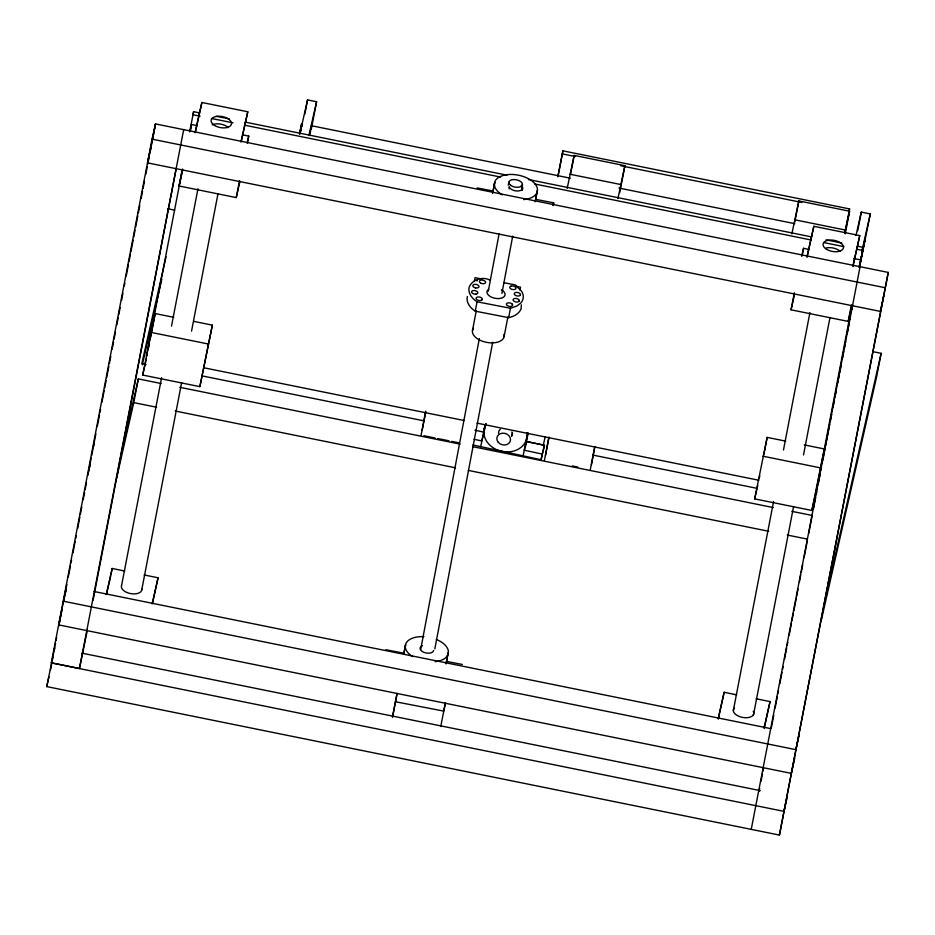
<?xml version="1.0" encoding="UTF-8"?>
<svg xmlns="http://www.w3.org/2000/svg" width="935" height="935" viewBox="0 0 935 935"><rect width="100%" height="100%" fill="white"/><g stroke="black" fill="none" stroke-linecap="round" stroke-linejoin="round"><path stroke-width="1.4" d="M467.348 296.512C465.899 302.613 470.399 308.071 475.249 311.168L508.64 317.643C513.759 316.626 519.042 313.891 521.099 308.819L521.368 304.798M446.369 662.307L448.379 651.192A21.856 12.155 10.9 0 0 436.283 639.411M311.004 128.948L311.542 125.757L309.38 135.598M420.692 649.509L479.363 338.528M488.28 291.229L499.091 233.902M508.289 185.177L508.827 182.313M434.845 648.878L492.698 342.198M501.896 293.473L512.707 236.146M521.636 188.847L522.443 184.546M787.445 796.129L783.986 811.37L51.32 662.88L152.043 139.151L155.502 123.923L888.25 272.424L779.428 835.084L46.75 686.594L54.721 647.534M794.762 758.145L791.302 773.374L58.741 624.907L65.824 590.114M883.68 296.138L880.221 311.367L147.555 162.877L155.572 123.934M50.478 669.963L51.822 662.997M52.36 660.203L52.898 657.41M54.242 650.433L54.779 647.651M55.001 646.108L55.551 643.233M56.112 640.37L56.661 637.495M58.87 626.018L60.249 618.841M60.798 615.978L62.178 608.802M63.557 601.626L66.876 584.422M68.255 577.246L70.464 565.768M71.013 562.893L71.574 560.03M72.953 552.854L75.162 541.377M75.712 538.513L76.261 535.638M77.64 528.474L79.849 516.997M80.41 514.121L81.789 506.945M83.168 499.781L84.547 492.605M85.097 489.73L86.476 482.565M87.855 475.389L91.174 458.173M91.688 455.52L95.873 433.782M97.252 426.617L99.461 415.14M100.01 412.265L100.559 409.401M101.938 402.225L104.147 390.748M104.708 387.885L106.087 380.709M106.637 377.833L108.846 366.356M109.395 363.493L110.774 356.317M112.153 349.152L113.532 341.976M114.093 339.101L115.472 331.937M116.852 324.761L118.231 317.584M118.78 314.721L120.159 307.545M121.55 300.369L122.929 293.204M124.308 286.028L124.858 283.153M126.237 275.989L128.446 264.511M128.995 261.636L130.386 254.46M130.935 251.597L133.144 240.12M133.693 237.256L135.072 230.08M135.622 227.205L137.831 215.728M138.392 212.864L139.771 205.688M141.15 198.512L142.529 191.348M143.078 188.473L144.457 181.308M145.848 174.132L147.227 166.956M147.777 164.093L149.156 156.916M150.535 149.74L151.914 142.564M152.627 139.28L155.502 123.923M65.427 592.942L65.964 590.149M51.261 662.775L79.452 668.478L183.692 129.626M87.329 630.295L79.452 668.478M93.126 600.165L176.236 168.37M116.641 477.972L133.763 402.611L138.333 378.897L161.206 383.525M193.779 321.371L212.362 325.146L199.868 386.646L142.693 375.052L155.187 313.552L173.77 317.316M239.921 181.46L236.263 197.589L179.076 185.995L182.091 170.345M182.477 169.001L146.456 356.142L147.157 353.091M189.63 131.858L193.627 111.674L199.342 112.831M148.607 347.703L149.156 344.863M150.523 337.745L151.073 334.894M151.622 332.054L155.187 313.552M190.471 130.187L191.57 124.495L197.285 125.652M110.949 574.791L112.165 568.468L124.682 571.005M241.323 141.384L247.787 111.779L201.878 102.476L195.415 132.08M121.632 585.298L161.591 377.717M171.502 326.175L197.963 188.741M141.676 590.242L181.624 382.66M191.546 331.119L217.995 193.685M144.154 574.955L158.073 577.772L152.545 603.25M199.868 386.646L212.362 325.146M236.263 197.589L239.547 180.513M247.378 143.195L248.745 136.089L243.03 134.932M304.798 114.222L307.557 99.916L316.579 101.751L311.343 128.925M421.089 435.161L425.705 411.178M422.199 430.287L425.729 411.949M474.349 281.458L475.074 277.695L482.215 279.074M403.756 654.266L405.591 644.729L403.92 653.226L385.851 649.72M493.072 191.102L494.767 182.337L492.57 193.522M392.443 717.122L397.071 693.326M392.56 717.087L396.872 694.705M475.249 311.168L477.06 301.783C472.198 298.686 467.71 293.228 469.148 287.115C472.502 279.413 482.308 276.328 489.8 279.974M472.479 330.499L476.277 310.782M504.105 336.635L507.892 316.918M508.64 317.643L510.452 308.258L516.997 305.967L520.795 303.022A27.606 15.357 10.9 0 0 521.601 291.241L515.162 284.883L503.895 282.697M535.732 199.015L537.309 190.798L535.136 201.843M519.953 290.037L520.514 287.174L515.349 286.168M440.747 726.483L445.446 702.676L443.716 711.103L395.411 701.729M557.821 176.727L562.917 150.839L849.588 208.937L844.772 233.388M557.973 176.528L562.917 150.839M553.169 205.56L553.695 202.837L535.626 199.342M567.171 188.367L574.172 155.397L624.907 165.682L619.73 192.563M570.63 173.793L574.172 155.397M544.427 460.312L548.763 437.732M545.526 455.427L549.055 437.089M617.906 198.641L624.907 165.682M590.324 469.604L594.672 447.035M591.434 464.73L594.964 446.392M791.851 233.902L798.841 200.931L849.576 211.216L845.217 233.855M794.762 222.156L798.841 200.931M816.769 488.795L811.837 510.463L754.662 498.881L767.156 437.381L785.739 441.145M851.89 305.277L848.232 321.406L791.057 309.824L794.341 292.748M759.22 478.638L759.758 475.798M763.872 454.445L767.156 437.381M802.172 255.43L803.551 248.324L809.266 249.481M736.651 694.822L724.134 692.286L718.302 719.144M852.977 266.58L859.756 235.597L813.847 226.293L807.08 257.277M733.332 710.553L773.561 501.534M783.483 449.992L809.932 312.559M844.749 232.862L849.576 211.216M753.365 715.497L793.605 506.478M803.516 454.936L829.976 317.503M857.711 230.711L861.287 212.116L870.31 213.94L859.744 266.323M756.135 698.772L770.043 701.589L764.199 728.447M811.837 510.463L824.331 448.964L804.322 444.908M848.232 321.406L851.247 305.757M816.08 491.845L852.101 304.705M859.253 267.562L865.272 237.957L861.158 258.235L863.239 247.378L857.512 246.221M751.237 829.368L860.071 266.709M859.394 267.375L863.239 247.378M759.115 791.209L759.664 788.345M761.043 781.169L762.422 774.005M762.983 771.141L763.533 768.278M771.258 728.155L773.736 715.252M775.115 708.087L777.324 696.622M777.873 693.758L778.423 690.895M779.802 683.73L782.011 672.265M782.56 669.402L783.109 666.526M784.488 659.362L786.697 647.897M787.247 645.033L787.808 642.17M789.187 635.005L791.384 623.54M791.945 620.676L793.324 613.512M793.827 610.871L796.246 598.318M796.632 596.308L798.011 589.143M799.39 581.979L800.769 574.815M801.318 571.951L802.697 564.787M804.077 557.622L807.384 540.418M808.763 533.254L812.071 516.062M813.45 508.897L815.659 497.432M816.208 494.568L816.769 491.693M818.148 484.529L820.346 473.063M820.895 470.2L821.456 467.336M822.835 460.172L825.032 448.707M825.593 445.843L826.972 438.679M827.522 435.803L829.731 424.338M830.28 421.475L831.659 414.31M833.038 407.146L834.417 399.981M834.967 397.118L836.346 389.953M837.725 382.789L839.104 375.625M839.653 372.749L841.033 365.585M842.412 358.421L843.791 351.256M844.34 348.393L845.719 341.228M847.098 334.064L849.307 322.598M849.857 319.735L850.418 316.86M851.797 309.695L852.346 306.832M779.428 835.084L888.25 272.424M872.565 351.583L881.144 353.325L876.574 377.039L821.199 620.758M300.193 131.531L301.631 123.724L299.469 133.565M310.116 133.565L310.595 131.099M446.018 663.908L448.204 652.77M519.135 301.152L519.264 300.497M553.204 205.349L553.695 202.837M544.462 445.282L542.23 454.071L524.243 450.202L526.475 441.413L544.462 445.282L541.096 459.751L480.742 446.649L484.459 427.95M484.353 430.906L485.616 424.572M523.109 455.883L527.749 433.618M525.341 447.094L528.17 432.87M541.096 459.751L542.23 454.071M300.906 131.157L301.409 128.738M301.853 126.692L302.426 124.203M147.555 162.877L151.014 147.648M93.348 447.129L93.991 444.3M88.778 470.843L90.076 465.174M58.741 624.907L61.254 613.827M46.75 686.594L48.947 676.905M193.627 111.674L192.926 114.713L200.078 116.162M190.05 131.216L191.57 124.495M179.076 185.995L182.746 169.878M121.211 454.258L138.333 378.897M166.079 256.763L141.793 363.657L146.082 364.533M195.006 132.747L201.878 102.476M142.342 364.872L161.837 279.074M142.693 375.052L146.363 358.935M106.228 594.613L112.165 568.468M106.637 593.947L110.704 576.053M240.903 142.05L247.787 111.779M247.226 142.81L248.745 136.089M152.124 603.917L158.073 577.772M299.738 134.324L307.557 99.916M309.076 134.769L316.579 101.751M545.234 436.598L543.317 445.037L526.44 441.612M801.716 256.389L803.551 248.324M791.057 309.824L794.411 295.039M806.975 256.564L813.847 226.293M754.662 498.881L757.724 485.44M718.197 718.431L724.134 692.286M848.887 211.976L849.588 208.937M855.981 235.503L861.287 212.116M852.884 265.867L859.756 235.597M861.871 251.094L870.31 213.94M859.195 266.627L860.726 259.907L853.573 258.457M764.105 727.734L770.043 701.589M825.769 597.044L881.144 353.325M799.331 734.431L795.86 749.66L63.299 601.193M483.886 430.86L485.417 424.186M483.792 433.431L481.876 440.969L473.998 439.275M485.066 425.635L483.862 430.264L484.12 435.149A21.856 18.338 14.3 0 0 498.086 450.296L503.614 451.687L509.271 451.874A21.856 18.338 14.3 0 0 525.809 441.156L527.024 436.493A21.856 18.338 14.3 0 0 526.954 432.882M447.83 654.687L446.264 657.176A21.856 12.155 10.9 0 1 435.207 661.688M477.247 187.947L493.061 191.009M477.06 301.783L510.452 308.258M446.509 661.396L462.322 664.469M562.216 153.878L575.06 156.484M620.7 165.729L801.821 202.439M569.906 174.214L620.63 184.499M794.575 219.748L845.298 230.022M311.635 125.757L570.362 178.188M618.97 188.04L794.785 223.675M216.511 116.314L229.391 118.92M245.134 122.111L506.969 175.172M528.427 179.52L811.732 236.941M826.037 239.839L841.78 243.03M211.532 118.488L232.99 122.836M244.444 125.15L500.552 177.054M534.89 184.02L811.042 239.979M823.91 242.597L843.943 246.653M856.822 249.259L862.549 250.416M152.043 139.151L884.79 287.653M167.797 208.762L174.716 210.165M762.878 456.186L820.053 467.781M150.909 332.369L208.084 343.951M203.69 367.735L464.099 420.516M476.979 423.123L758.846 480.251M201.843 375.835L423.485 420.75M592.883 455.076L756.859 488.315M423.871 435.722L435.009 437.977M437.79 438.538L448.917 440.794M451.699 441.367L458.653 442.769M572.243 465.946L577.807 467.068M179.8 387.3L460.078 444.102M472.946 446.708L773.245 507.565M791.828 511.328L811.849 515.384M133.763 402.611L156.648 407.239M175.231 411.014L455.509 467.816M468.377 470.422L768.675 531.279M787.27 535.042L807.279 539.098M93.944 591.469L770.709 728.622M81.964 653.156L760.26 790.624M474.922 430.205L484.108 432.18M472.876 444.955L480.742 446.649M512.438 432.741A6.907 5.797 14.3 0 1 511.772 435.663M485.055 425.67A21.856 18.338 14.3 0 1 486.188 423.532M498.612 433.337A6.907 5.797 14.3 0 1 500.26 429.212M511.901 431.958A6.907 5.797 14.3 0 1 511.585 436.4M433.641 650.456A6.907 3.833 10.9 0 1 423.719 652.279A6.907 3.833 10.9 0 1 422.456 645.688M412.709 656.674A21.856 12.155 10.9 0 1 405.311 647.277L405.65 644.121A21.856 12.155 10.9 0 1 423.917 636.665M523.612 199.587A21.856 12.155 10.9 0 0 536.585 193.311L537.485 190.202A21.856 12.155 10.9 0 0 519.299 175.371A21.856 12.155 10.9 0 0 495.199 180.852L494.323 183.915L494.895 187.187A21.856 12.155 10.9 0 0 502.294 194.854M521.987 187.526A6.907 3.833 10.9 0 1 521.975 190.506M509.376 188.835A6.907 3.833 10.9 0 1 508.921 187.795M521.321 185.387A6.907 3.833 10.9 0 1 518.493 190.974A6.907 3.833 10.9 0 1 509.143 186.649M504.012 334.251A16.105 8.953 10.9 0 1 486.562 342.35A16.105 8.953 10.9 0 1 473.461 328.337M501.394 289.803A9.198 5.119 10.9 0 1 503.357 297.295A9.198 5.119 10.9 0 1 490.653 296.746A9.198 5.119 10.9 0 1 488.689 289.242M477.037 280.956A1.73 1.438 11.1 0 1 477.364 280.722M212.163 124.858A10.355 5.622 10.9 0 1 228.339 127.639M141.781 589.062A10.355 5.622 10.9 0 1 130.877 593.643A10.355 5.622 10.9 0 1 121.55 585.579M826.143 247.974A10.355 5.622 10.9 0 1 840.32 251.468M753.236 711.36A10.355 5.622 10.9 0 1 742.846 717.461A10.355 5.622 10.9 0 1 734.396 708.111M520.433 294.805L520.246 295.226A3.132 1.741 10.9 0 1 517.826 296.009L517.02 295.916A3.132 1.741 10.9 0 1 514.297 294.069A3.132 1.741 10.9 0 1 516.108 292.421L516.891 292.398A3.132 1.741 10.9 0 1 520.421 294.338L520.433 294.805M519.287 300.836L519.089 301.257A3.132 1.741 10.9 0 1 515.08 301.736L514.379 301.421A3.132 1.741 10.9 0 1 513.315 299.223A3.132 1.741 10.9 0 1 516.541 298.534L517.324 298.744A3.132 1.741 10.9 0 1 519.264 300.369L519.287 300.836M510.919 286.145L510.358 286.414A3.132 1.741 10.9 0 0 510.44 288.564A3.132 1.741 10.9 0 0 514.11 289.558L514.799 289.418A3.132 1.741 10.9 0 0 515.267 286.998A3.132 1.741 10.9 0 0 510.919 286.145M481.689 300.135L481.128 300.392A3.132 1.741 10.9 0 1 476.78 299.551A3.132 1.741 10.9 0 1 477.259 297.131L477.949 296.991A3.132 1.741 10.9 0 1 481.607 297.973A3.132 1.741 10.9 0 1 481.689 300.135M475.938 294.128L475.167 294.151A3.132 1.741 10.9 0 1 471.626 292.211A3.132 1.741 10.9 0 1 474.22 290.54L475.027 290.633A3.132 1.741 10.9 0 1 477.75 292.48A3.132 1.741 10.9 0 1 475.938 294.128M475.564 287.875L474.781 287.664A3.132 1.741 10.9 0 1 473.017 285.152A3.132 1.741 10.9 0 1 477.025 284.672L477.738 284.988A3.132 1.741 10.9 0 1 478.79 287.185A3.132 1.741 10.9 0 1 475.564 287.875M511.948 303.863L511.363 303.466A3.132 1.741 10.9 0 0 507.6 303.01A3.132 1.741 10.9 0 0 506.7 304.985L507.121 305.429A3.132 1.741 10.9 0 0 511.48 306.283A3.132 1.741 10.9 0 0 511.948 303.863M480.683 283.083L480.099 282.686A3.132 1.741 10.9 0 1 480.578 280.266A3.132 1.741 10.9 0 1 484.926 281.108L485.347 281.564A3.132 1.741 10.9 0 1 484.447 283.527A3.132 1.741 10.9 0 1 480.683 283.083M498.297 442.36A6.907 5.855 14.7 0 0 510.019 441.729A6.907 5.855 14.7 0 0 502.714 433.174A6.907 5.855 14.7 0 0 498.297 442.36M510.545 185.282A6.907 3.74 10.7 0 0 522.104 185.481A6.907 3.74 10.7 0 0 514.262 179.543A6.907 3.74 10.7 0 0 510.545 185.282M214.524 125.419A10.355 5.622 10.9 0 0 231.307 124.53A10.355 5.622 10.9 0 0 218.03 116.232A10.355 5.622 10.9 0 0 214.524 125.419M826.493 249.248A10.355 5.622 10.9 0 0 843.276 248.359A10.355 5.622 10.9 0 0 829.999 240.05A10.355 5.622 10.9 0 0 826.493 249.248"/></g></svg>
